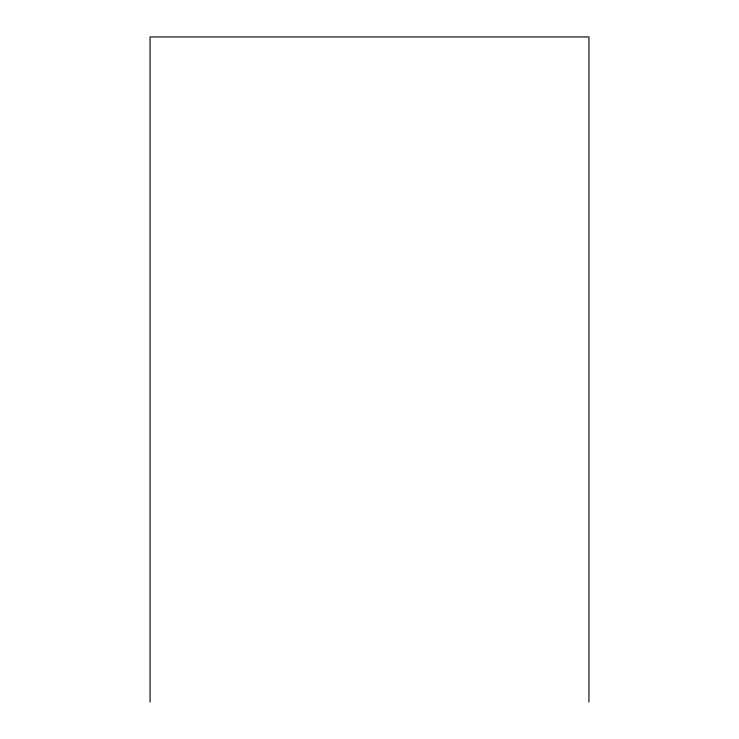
<?xml version="1.0" encoding="UTF-8"?>
<svg xmlns="http://www.w3.org/2000/svg" width="739" height="739" viewBox="0 0 739 739"><rect width="100%" height="100%" fill="white"/><g stroke="black" fill="none" stroke-linecap="round" stroke-linejoin="round"><path stroke-width="1.11" d="M588.946 702.05L588.946 36.95L150.054 36.95L150.054 702.05"/></g></svg>
